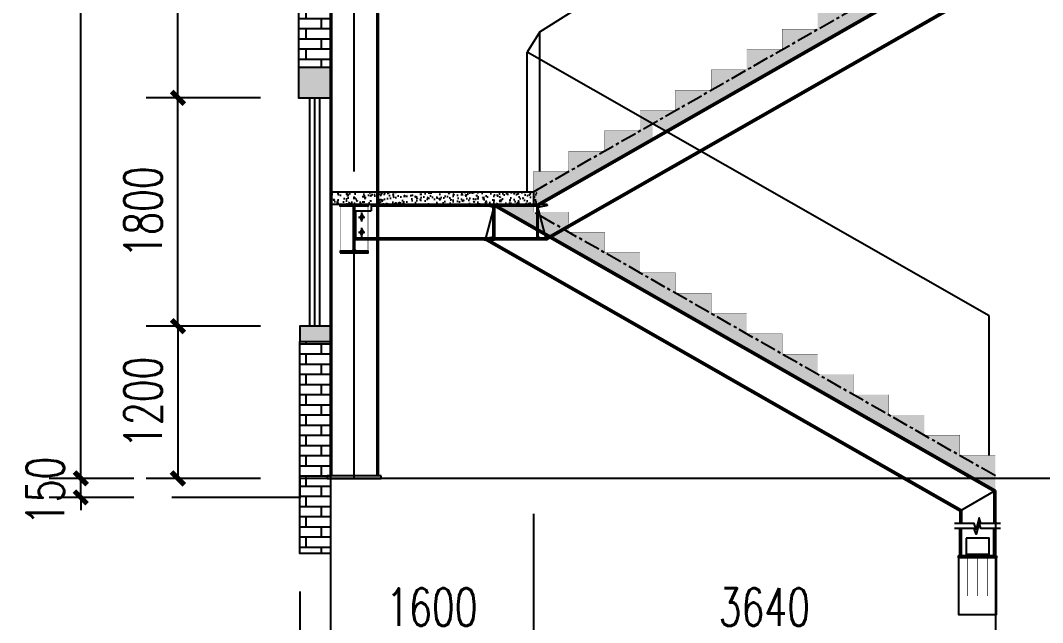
# Model space of a CAD drawing. Extents: x -89996 to 1006241, y -2176 to 440573.
# Drawn here: x 712673 to 720727, y 240353 to 245100 of the extents above; entities that cross this region are included whole.
import ezdxf

# ---------------------------------------------------------------- set-up
doc = ezdxf.new("R2010")
doc.units = 0
doc.header["$LTSCALE"] = 1000
doc.header["$MEASUREMENT"] = 0
doc.linetypes.add('0$0$CENTERX2', pattern=[4, 2.5, -0.5, 0.5, -0.5])
doc.linetypes.add('DOTE', pattern=[2.42, 2, -0.2, 0.02, -0.2])
for name, color, linetype in [('A-土建墙柱（含管井、立管）', 6, 'Continuous'), ('AXIS', 3, 'Continuous'), ('BEAM_DE', 7, 'Continuous'), ('BOLT', 251, 'Continuous'), ('DOTE', 1, 'DOTE'), ('FZX', 31, 'Continuous'), ('GL', 150, 'Continuous'), ('GZ', 50, 'Continuous'), ('MC', 132, 'Continuous'), ('Prof', 2, 'Continuous'), ('PZ', 202, 'Continuous'), ('STGJ_BOLT_THIN', 9, 'Continuous'), ('WL', 10, 'Continuous'), ('型钢', 6, 'Continuous'), ('粗线', 5, 'Continuous')]:
    doc.layers.add(name, color=color, linetype=linetype)
doc.styles.add('_TCH_DIM_T3', font='SIMPLEX', dxfattribs={"width": 0.705882, "bigfont": 'GBCBIG'})
doc.dimstyles.new('_TCH_ARCH&&100', dxfattribs={"dimtxt": 297.5, "dimasz": 100, "dimexe": 250, "dimexo": 300, "dimgap": 126.25, "dimtad": 1, "dimdec": 0, "dimzin": 0, "dimdsep": 46, "dimtxsty": '_TCH_DIM_T3', "dimblk": 'ARCHTICK', "dimcen": 0.09, "dimclrt": 7, "dimazin": 2, "dimtfac": 1, "dimtdec": 0, "dimtix": 1, "dimtmove": 2, "dimatfit": 3, "dimfxl": 0, "dimtolj": 1, "dimtzin": 0, "dimarcsym": 0})
pattern_1 = [(0, (110115.33, -244851.96), (0, 80.138549), []), (90, (110115.33, -244851.96), (-120.1928, 80.138549), [80.13855, -80.13854])]

# ---------------------------------------------------------------- blocks, each defined once
blk = doc.blocks.new('_ArchTick')
at = {"color": 0, "linetype": 'ByBlock', "const_width": 0.4}
blk.add_lwpolyline([(-0.5, -0.5), (0.5, 0.5)], dxfattribs=at)
blk = doc.blocks.new('*D668')
at = {"layer": 'AXIS', "color": 0, "linetype": 'ByBlock', "lineweight": -2, "transparency": 16777216}
for p, q in [((714875.1, 240598.1), (714875.1, 239237.9)), ((715115.1, 240598.1), (715115.1, 239237.9)), ((714875.1, 239487.9), (714775.1, 239487.9)), ((714875.1, 239487.9), (715115.1, 239487.9)), ((715115.1, 239487.9), (715215.1, 239487.9))]:
    blk.add_line(p, q, dxfattribs=at)
at = {"layer": 'Defpoints', "color": 0, "linetype": 'ByBlock', "transparency": 16777216}
for p in [(714875.1, 240898.1), (715115.1, 240898.1), (715115.1, 239487.9)]:
    blk.add_point(p, dxfattribs=at)
at = {"layer": 'AXIS', "color": 0, "linetype": 'ByBlock', "lineweight": -2, "transparency": 16777216, "xscale": 100, "yscale": 100, "zscale": 100}
blk.add_blockref('_ArchTick', (714875.1, 239487.9), dxfattribs=at)
at = {"layer": 'AXIS', "color": 0, "linetype": 'ByBlock', "lineweight": -2, "transparency": 16777216, "xscale": 100, "yscale": 100, "zscale": 100, "rotation": 180}
blk.add_blockref('_ArchTick', (715115.1, 239487.9), dxfattribs=at)
at = {"layer": 'AXIS', "color": 7, "linetype": 'ByBlock', "transparency": 16777216, "insert": (714980.7, 239745.7), "char_height": 297.5, "attachment_point": 5, "style": '_TCH_DIM_T3'}
blk.add_mtext('\\A1;240', dxfattribs=at)
blk = doc.blocks.new('*D669')
at = {"layer": 'AXIS', "color": 0, "linetype": 'ByBlock', "lineweight": -2, "transparency": 16777216}
for p, q in [((714875.1, 240598.1), (714875.1, 238502.5)), ((724325.1, 240598.1), (724325.1, 238502.5)), ((714875.1, 238752.5), (724325.1, 238752.5))]:
    blk.add_line(p, q, dxfattribs=at)
at = {"layer": 'Defpoints', "color": 0, "linetype": 'ByBlock', "transparency": 16777216}
for p in [(714875.1, 240898.1), (724325.1, 240898.1), (724325.1, 238752.5)]:
    blk.add_point(p, dxfattribs=at)
at = {"layer": 'AXIS', "color": 0, "linetype": 'ByBlock', "lineweight": -2, "transparency": 16777216, "xscale": 100, "yscale": 100, "zscale": 100, "rotation": 180}
blk.add_blockref('_ArchTick', (714875.1, 238752.5), dxfattribs=at)
at = {"layer": 'AXIS', "color": 0, "linetype": 'ByBlock', "lineweight": -2, "transparency": 16777216, "xscale": 100, "yscale": 100, "zscale": 100}
blk.add_blockref('_ArchTick', (724325.1, 238752.5), dxfattribs=at)
at = {"layer": 'AXIS', "color": 7, "linetype": 'ByBlock', "transparency": 16777216, "insert": (719600.1, 239027.5), "char_height": 297.5, "attachment_point": 5, "style": '_TCH_DIM_T3'}
blk.add_mtext('\\A1;9450', dxfattribs=at)
blk = doc.blocks.new('*D670')
at = {"layer": 'AXIS', "color": 0, "linetype": 'ByBlock', "lineweight": -2, "transparency": 16777216}
for p, q in [((713148.6, 241489.8), (713148.6, 241589.8)), ((713565.1, 241489.8), (712898.6, 241489.8)), ((713148.6, 241339.8), (713148.6, 241489.8)), ((713565.1, 241339.8), (712898.6, 241339.8)), ((713148.6, 241339.8), (713148.6, 241239.8))]:
    blk.add_line(p, q, dxfattribs=at)
at = {"layer": 'Defpoints', "color": 0, "linetype": 'ByBlock', "transparency": 16777216}
for p in [(713148.6, 241489.8), (713865.1, 241489.8), (713865.1, 241339.8)]:
    blk.add_point(p, dxfattribs=at)
at = {"layer": 'AXIS', "color": 0, "linetype": 'ByBlock', "lineweight": -2, "transparency": 16777216, "xscale": 100, "yscale": 100, "zscale": 100}
for p, rotation in [((713148.6, 241489.8), 270), ((713148.6, 241339.8), 90)]:
    blk.add_blockref('_ArchTick', p, dxfattribs=dict(at, rotation=rotation))
at = {"layer": 'AXIS', "color": 7, "linetype": 'ByBlock', "transparency": 16777216, "insert": (712868.1, 241390.6), "char_height": 297.5, "attachment_point": 5, "rotation": 90, "style": '_TCH_DIM_T3'}
blk.add_mtext('\\A1;150', dxfattribs=at)
blk = doc.blocks.new('*D671')
at = {"layer": 'AXIS', "color": 0, "linetype": 'ByBlock', "lineweight": -2, "transparency": 16777216}
for p, q in [((713565.1, 253489.8), (712898.6, 253489.8)), ((713148.6, 241489.8), (713148.6, 253489.8)), ((713565.1, 241489.8), (712898.6, 241489.8))]:
    blk.add_line(p, q, dxfattribs=at)
at = {"layer": 'Defpoints', "color": 0, "linetype": 'ByBlock', "transparency": 16777216}
for p in [(713148.6, 253489.8), (713865.1, 253489.8), (713865.1, 241489.8)]:
    blk.add_point(p, dxfattribs=at)
at = {"layer": 'AXIS', "color": 0, "linetype": 'ByBlock', "lineweight": -2, "transparency": 16777216, "xscale": 100, "yscale": 100, "zscale": 100}
for p, rotation in [((713148.6, 253489.8), 90), ((713148.6, 241489.8), 270)]:
    blk.add_blockref('_ArchTick', p, dxfattribs=dict(at, rotation=rotation))
at = {"layer": 'AXIS', "color": 7, "linetype": 'ByBlock', "transparency": 16777216, "insert": (712873.6, 247489.8), "char_height": 297.5, "attachment_point": 5, "rotation": 90, "style": '_TCH_DIM_T3'}
blk.add_mtext('\\A1;12000', dxfattribs=at)
blk = doc.blocks.new('A$C1A291124')
at = {"layer": '型钢'}
for p, q in [((-82, -3.7), (-82, 0)), ((-82, 0), (0, 0)), ((0, 0), (0, -280)), ((-20.5, -18.7), (-76.7, -9.9)), ((-10, -248.9), (-10, -31.1)), ((-82, -276.3), (-82, -280)), ((-82, -280), (0, -280)), ((-20.5, -261.2), (-76.7, -270.1))]:
    blk.add_line(p, q, dxfattribs=at)
for centre, radius, start, end in [((-75.7, -3.7), 6.25, 180, 261), ((-22.5, -31.1), 12.5, 0, 81), ((-75.7, -276.3), 6.25, 99, 180), ((-22.5, -248.9), 12.5, 279, 0)]:
    blk.add_arc(centre, radius, start, end, dxfattribs=at)
blk = doc.blocks.new('*D2435')
at = {"layer": 'AXIS', "color": 0, "linetype": 'ByBlock', "lineweight": -2, "transparency": 16777216}
for p, q in [((714565.1, 246989.8), (713664, 246989.8)), ((713914, 244489.8), (713914, 246989.8)), ((714565.1, 244489.8), (713664, 244489.8))]:
    blk.add_line(p, q, dxfattribs=at)
at = {"layer": 'Defpoints', "color": 0, "linetype": 'ByBlock', "transparency": 16777216}
for p in [(713914, 246989.8), (714865.1, 246989.8), (714865.1, 244489.8)]:
    blk.add_point(p, dxfattribs=at)
at = {"layer": 'AXIS', "color": 0, "linetype": 'ByBlock', "lineweight": -2, "transparency": 16777216, "xscale": 100, "yscale": 100, "zscale": 100}
for p, rotation in [((713914, 246989.8), 90), ((713914, 244489.8), 270)]:
    blk.add_blockref('_ArchTick', p, dxfattribs=dict(at, rotation=rotation))
at = {"layer": 'AXIS', "color": 7, "linetype": 'ByBlock', "transparency": 16777216, "insert": (713639, 245739.8), "char_height": 297.5, "attachment_point": 5, "rotation": 90, "style": '_TCH_DIM_T3'}
blk.add_mtext('\\A1;2500', dxfattribs=at)
blk = doc.blocks.new('*D2436')
at = {"layer": 'AXIS', "color": 0, "linetype": 'ByBlock', "lineweight": -2, "transparency": 16777216}
for p, q in [((714565.1, 244489.8), (713664, 244489.8)), ((713914, 242689.8), (713914, 244489.8)), ((714565.1, 242689.8), (713664, 242689.8))]:
    blk.add_line(p, q, dxfattribs=at)
at = {"layer": 'Defpoints', "color": 0, "linetype": 'ByBlock', "transparency": 16777216}
for p in [(713914, 244489.8), (714865.1, 244489.8), (714865.1, 242689.8)]:
    blk.add_point(p, dxfattribs=at)
at = {"layer": 'AXIS', "color": 0, "linetype": 'ByBlock', "lineweight": -2, "transparency": 16777216, "xscale": 100, "yscale": 100, "zscale": 100}
for p, rotation in [((713914, 244489.8), 90), ((713914, 242689.8), 270)]:
    blk.add_blockref('_ArchTick', p, dxfattribs=dict(at, rotation=rotation))
at = {"layer": 'AXIS', "color": 7, "linetype": 'ByBlock', "transparency": 16777216, "insert": (713639, 243589.8), "char_height": 297.5, "attachment_point": 5, "rotation": 90, "style": '_TCH_DIM_T3'}
blk.add_mtext('\\A1;1800', dxfattribs=at)
blk = doc.blocks.new('*D2437')
at = {"layer": 'AXIS', "color": 0, "linetype": 'ByBlock', "lineweight": -2, "transparency": 16777216}
for p, q in [((714565.1, 242689.8), (713664, 242689.8)), ((713914, 242689.8), (713914, 241489.8)), ((714565.1, 241489.8), (713664, 241489.8))]:
    blk.add_line(p, q, dxfattribs=at)
at = {"layer": 'Defpoints', "color": 0, "linetype": 'ByBlock', "transparency": 16777216}
for p in [(714865.1, 242689.8), (713914, 241489.8), (714865.1, 241489.8)]:
    blk.add_point(p, dxfattribs=at)
at = {"layer": 'AXIS', "color": 0, "linetype": 'ByBlock', "lineweight": -2, "transparency": 16777216, "xscale": 100, "yscale": 100, "zscale": 100}
for p, rotation in [((713914, 242689.8), 90), ((713914, 241489.8), 270)]:
    blk.add_blockref('_ArchTick', p, dxfattribs=dict(at, rotation=rotation))
at = {"layer": 'AXIS', "color": 7, "linetype": 'ByBlock', "transparency": 16777216, "insert": (713639, 242089.8), "char_height": 297.5, "attachment_point": 5, "rotation": 90, "style": '_TCH_DIM_T3'}
blk.add_mtext('\\A1;1200', dxfattribs=at)
blk = doc.blocks.new('*D2881')
at = {"layer": 'AXIS', "color": 0, "linetype": 'ByBlock', "lineweight": -2, "transparency": 16777216}
for p, q in [((720355.1, 241209.8), (720355.1, 239950.1)), ((722275.1, 241209.8), (722275.1, 239950.1)), ((720355.1, 240200.1), (722275.1, 240200.1))]:
    blk.add_line(p, q, dxfattribs=at)
at = {"layer": 'Defpoints', "color": 0, "linetype": 'ByBlock', "transparency": 16777216}
for p in [(720355.1, 241509.8), (722275.1, 241509.8), (722275.1, 240200.1)]:
    blk.add_point(p, dxfattribs=at)
at = {"layer": 'AXIS', "color": 0, "linetype": 'ByBlock', "lineweight": -2, "transparency": 16777216, "xscale": 100, "yscale": 100, "zscale": 100, "rotation": 180}
blk.add_blockref('_ArchTick', (720355.1, 240200.1), dxfattribs=at)
at = {"layer": 'AXIS', "color": 0, "linetype": 'ByBlock', "lineweight": -2, "transparency": 16777216, "xscale": 100, "yscale": 100, "zscale": 100}
blk.add_blockref('_ArchTick', (722275.1, 240200.1), dxfattribs=at)
at = {"layer": 'AXIS', "color": 7, "linetype": 'ByBlock', "transparency": 16777216, "insert": (721315.1, 240475.1), "char_height": 297.5, "attachment_point": 5, "style": '_TCH_DIM_T3'}
blk.add_mtext('\\A1;1920', dxfattribs=at)
blk = doc.blocks.new('*D2882')
at = {"layer": 'AXIS', "color": 0, "linetype": 'ByBlock', "lineweight": -2, "transparency": 16777216}
for p, q in [((716715.1, 241209.8), (716715.1, 239950.1)), ((720355.1, 241209.8), (720355.1, 239950.1)), ((716715.1, 240200.1), (720355.1, 240200.1))]:
    blk.add_line(p, q, dxfattribs=at)
at = {"layer": 'Defpoints', "color": 0, "linetype": 'ByBlock', "transparency": 16777216}
for p in [(716715.1, 241509.8), (720355.1, 241509.8), (720355.1, 240200.1)]:
    blk.add_point(p, dxfattribs=at)
at = {"layer": 'AXIS', "color": 0, "linetype": 'ByBlock', "lineweight": -2, "transparency": 16777216, "xscale": 100, "yscale": 100, "zscale": 100, "rotation": 180}
blk.add_blockref('_ArchTick', (716715.1, 240200.1), dxfattribs=at)
at = {"layer": 'AXIS', "color": 0, "linetype": 'ByBlock', "lineweight": -2, "transparency": 16777216, "xscale": 100, "yscale": 100, "zscale": 100}
blk.add_blockref('_ArchTick', (720355.1, 240200.1), dxfattribs=at)
at = {"layer": 'AXIS', "color": 7, "linetype": 'ByBlock', "transparency": 16777216, "insert": (718535.1, 240475.1), "char_height": 297.5, "attachment_point": 5, "style": '_TCH_DIM_T3'}
blk.add_mtext('\\A1;3640', dxfattribs=at)
blk = doc.blocks.new('*D2883')
at = {"layer": 'AXIS', "color": 0, "linetype": 'ByBlock', "lineweight": -2, "transparency": 16777216}
for p, q in [((715115.1, 241209.8), (715115.1, 239950.1)), ((716715.1, 241209.8), (716715.1, 239950.1)), ((715115.1, 240200.1), (716715.1, 240200.1))]:
    blk.add_line(p, q, dxfattribs=at)
at = {"layer": 'Defpoints', "color": 0, "linetype": 'ByBlock', "transparency": 16777216}
for p in [(715115.1, 241509.8), (716715.1, 241509.8), (716715.1, 240200.1)]:
    blk.add_point(p, dxfattribs=at)
at = {"layer": 'AXIS', "color": 0, "linetype": 'ByBlock', "lineweight": -2, "transparency": 16777216, "xscale": 100, "yscale": 100, "zscale": 100, "rotation": 180}
blk.add_blockref('_ArchTick', (715115.1, 240200.1), dxfattribs=at)
at = {"layer": 'AXIS', "color": 0, "linetype": 'ByBlock', "lineweight": -2, "transparency": 16777216, "xscale": 100, "yscale": 100, "zscale": 100}
blk.add_blockref('_ArchTick', (716715.1, 240200.1), dxfattribs=at)
at = {"layer": 'AXIS', "color": 7, "linetype": 'ByBlock', "transparency": 16777216, "insert": (715915.1, 240475.1), "char_height": 297.5, "attachment_point": 5, "style": '_TCH_DIM_T3'}
blk.add_mtext('\\A1;1600', dxfattribs=at)
blk = doc.blocks.new('*D2884')
at = {"layer": 'AXIS', "color": 0, "linetype": 'ByBlock', "lineweight": -2, "transparency": 16777216}
for p, q in [((715115.1, 241336.6), (715115.1, 239237.9)), ((722275.1, 241336.6), (722275.1, 239237.9)), ((715115.1, 239487.9), (722275.1, 239487.9))]:
    blk.add_line(p, q, dxfattribs=at)
at = {"layer": 'Defpoints', "color": 0, "linetype": 'ByBlock', "transparency": 16777216}
for p in [(715115.1, 241636.6), (722275.1, 241636.6), (722275.1, 239487.9)]:
    blk.add_point(p, dxfattribs=at)
at = {"layer": 'AXIS', "color": 0, "linetype": 'ByBlock', "lineweight": -2, "transparency": 16777216, "xscale": 100, "yscale": 100, "zscale": 100, "rotation": 180}
blk.add_blockref('_ArchTick', (715115.1, 239487.9), dxfattribs=at)
at = {"layer": 'AXIS', "color": 0, "linetype": 'ByBlock', "lineweight": -2, "transparency": 16777216, "xscale": 100, "yscale": 100, "zscale": 100}
blk.add_blockref('_ArchTick', (722275.1, 239487.9), dxfattribs=at)
at = {"layer": 'AXIS', "color": 7, "linetype": 'ByBlock', "transparency": 16777216, "insert": (718695.1, 239762.9), "char_height": 297.5, "attachment_point": 5, "style": '_TCH_DIM_T3'}
blk.add_mtext('\\A1;7160', dxfattribs=at)

msp = doc.modelspace()

# ---------------------------------------------------------------- hatches: boundary and pattern name
h = msp.add_hatch()
h.set_pattern_fill('AR-CONC', color=9, scale=50)
h.set_pattern_definition([(50, (-117628.32, 56392.02), (91.0923345, -7.969543), [9.525, -104.775]), (355, (-117628.32, 56392.02), (-17.621413, 95.528321), [7.62, -83.82]), (100.451, (-117620.73, 56391.36), (73.471251, 87.558344), [8.095, -89.045]), (46.1842, (-117628.32, 56417.42), (135.53952, -21.021164), [14.2875, -157.1625]), (96.6356, (-117617.03, 56415.67), (118.702117, 123.712778), [12.1425, -133.5675]), (351.184, (-117628.32, 56417.42), (118.702303, 123.71256), [11.43, -125.73]), (21, (-117615.62, 56411.07), (75.80744, -51.132759), [9.525, -104.775]), (326, (-117615.62, 56411.07), (30.901014, 92.093983), [7.62, -83.82]), (71.4514, (-117609.31, 56406.81), (106.708245, 40.961429), [8.095, -89.045]), (37.5, (-117628.323, 56392.02), (1.5443016, 42.2775194), [0, -82.804, 0, -85.09, 0, -84.1375]), (7.5, (-117628.323, 56392.02), (33.4098313, 50.0902874), [0, -48.514, 0, -80.899, 0, -32.0675]), (327.5, (-117656.644, 56392.02), (67.7952976, -2.864372), [0, -31.75, 0, -99.06, 0, -131.445]), (317.5, (-117669.344, 56392.02), (74.0645907, 12.7132455), [0, -41.275, 0, -65.786, 0, -93.345])])
h.paths.add_polyline_path([(716916.59, 243749.77), (716715.06, 243749.77), (716715.06, 243649.77), (716741.59, 243649.77), (716741.59, 243649.77), (716741.59, 243649.77), (716741.59, 243649.77)])
h.paths.add_polyline_path([(717655.06, 244171.75), (717655.06, 244284.78), (717555.03, 244341.91), (717555.03, 244229.77), (717275.03, 244229.77), (717275.03, 244069.77), (716995.03, 244069.77), (716995.03, 243909.77), (716715.06, 243909.77), (716715.06, 243749.77), (716916.59, 243749.77)])
h.paths.add_polyline_path([(719121.58, 245009.77), (718675.03, 245009.77), (718675.03, 244869.77), (718395.03, 244869.77), (718395.03, 244709.77), (718115.03, 244709.77), (718115.03, 244549.77), (717835.03, 244549.77), (717835.03, 244389.77), (717655.06, 244389.77), (717655.06, 244284.78), (717753.99, 244228.28)])
h.paths.add_polyline_path([(717655.06, 244389.77), (717555.03, 244389.77), (717555.03, 244341.91), (717655.06, 244284.78)])
h.paths.add_polyline_path([(719742.71, 245364.69), (719515.03, 245364.69), (719515.03, 245349.77), (719235.03, 245349.77), (719235.03, 245189.77), (718955.03, 245189.77), (718955.03, 245029.77), (718675.03, 245029.77), (718675.03, 245009.77), (719121.58, 245009.77)])
h.paths.add_polyline_path([(720355.06, 245714.61), (720355.06, 245829.94), (720075.06, 245829.94), (720075.03, 245669.77), (719795.03, 245669.77), (719795.03, 245509.77), (719515.03, 245509.77), (719515.03, 245376.69), (719763.71, 245376.69)])
h.paths.add_polyline_path([(720596.7, 245852.69), (720355.06, 245852.69), (720355.06, 245829.94), (720355.06, 245714.61)])
h = msp.add_hatch()
h.set_pattern_fill('AR-CONC', color=9, scale=50)
h.set_pattern_definition([(50, (-117828.32, 56392.02), (91.0923345, -7.969543), [9.525, -104.775]), (355, (-117828.32, 56392.02), (-17.621413, 95.528321), [7.62, -83.82]), (100.451, (-117820.73, 56391.36), (73.471251, 87.558344), [8.095, -89.045]), (46.1842, (-117828.32, 56417.42), (135.53952, -21.021164), [14.2875, -157.1625]), (96.6356, (-117817.03, 56415.67), (118.702117, 123.712778), [12.1425, -133.5675]), (351.184, (-117828.32, 56417.42), (118.702303, 123.71256), [11.43, -125.73]), (21, (-117815.62, 56411.07), (75.80744, -51.132759), [9.525, -104.775]), (326, (-117815.62, 56411.07), (30.901014, 92.093983), [7.62, -83.82]), (71.4514, (-117809.31, 56406.81), (106.708245, 40.961429), [8.095, -89.045]), (37.5, (-117828.323, 56392.02), (1.5443016, 42.2775194), [0, -82.804, 0, -85.09, 0, -84.1375]), (7.5, (-117828.323, 56392.02), (33.4098313, 50.0902874), [0, -48.514, 0, -80.899, 0, -32.0675]), (327.5, (-117856.644, 56392.02), (67.7952976, -2.864372), [0, -31.75, 0, -99.06, 0, -131.445]), (317.5, (-117869.344, 56392.02), (74.0645907, 12.7132455), [0, -41.275, 0, -65.786, 0, -93.345])])
h.paths.add_polyline_path([(715115.06, 243749.77), (715115.06, 243749.77), (715115.06, 243649.77), (715115.06, 243649.77)])
h.paths.add_polyline_path([(715301.94, 243749.77), (715127.06, 243749.77), (715127.06, 243649.77), (715301.94, 243649.77)])
h.paths.add_polyline_path([(715483.06, 243749.77), (715301.94, 243749.77), (715301.94, 243649.77), (715436.94, 243649.77), (715483.06, 243649.77)])
h.paths.add_polyline_path([(716741.59, 243749.77), (715495.06, 243749.77), (715495.06, 243649.77), (716126.51, 243649.77), (716126.51, 243649.77), (716208.51, 243649.77), (716741.59, 243649.77)])
h = msp.add_hatch()
h.set_pattern_fill('AR-CONC', color=9, scale=50)
h.set_pattern_definition([(50, (-117628.32, 64641.326), (91.0923345, -7.969543), [9.525, -104.775]), (355, (-117628.32, 64641.33), (-17.621413, 95.528321), [7.62, -83.82]), (100.451, (-117620.73, 64640.66), (73.471251, 87.558344), [8.095, -89.045]), (46.1842, (-117628.32, 64666.73), (135.53952, -21.021164), [14.2875, -157.1625]), (96.6356, (-117617.03, 64664.97), (118.702117, 123.712778), [12.1425, -133.5675]), (351.184, (-117628.32, 64666.73), (118.702303, 123.71256), [11.43, -125.73]), (21, (-117615.62, 64660.376), (75.80744, -51.132759), [9.525, -104.775]), (326, (-117615.62, 64660.38), (30.901014, 92.093983), [7.62, -83.82]), (71.4514, (-117609.31, 64656.115), (106.708245, 40.961429), [8.095, -89.045]), (37.5, (-117628.323, 64641.326), (1.5443016, 42.2775194), [0, -82.804, 0, -85.09, 0, -84.1375]), (7.5, (-117628.323, 64641.326), (33.4098313, 50.0902874), [0, -48.514, 0, -80.899, 0, -32.0675]), (327.5, (-117656.644, 64641.326), (67.7952976, -2.864372), [0, -31.75, 0, -99.06, 0, -131.445]), (317.5, (-117669.344, 64641.326), (74.0645907, 12.7132455), [0, -41.275, 0, -65.786, 0, -93.345])])
h.paths.add_polyline_path([(718115.06, 242949.77), (717835.06, 242949.77), (717835.06, 243109.77), (717555.06, 243109.77), (717555.06, 243269.77), (717275.06, 243269.77), (717275.06, 243429.77), (716995.06, 243429.77), (716995.03, 243589.77), (716715.03, 243589.77), (716715.03, 243649.77), (716408.51, 243649.77), (720355.06, 241394.59), (720355.06, 241669.77), (720075.06, 241669.77), (720075.06, 241829.77), (719795.06, 241829.77), (719795.06, 241989.77), (719515.06, 241989.77), (719515.06, 242149.77), (719235.06, 242149.77), (719235.06, 242309.77), (718955.06, 242309.77), (718955.06, 242469.77), (718675.06, 242469.77), (718675.06, 242629.77), (718395.06, 242629.77), (718395.06, 242789.77), (718115.06, 242789.77)])
at = {"layer": 'BOLT'}
h = msp.add_hatch(dxfattribs=at)
h.set_pattern_fill('AR-BRSTD', color=256, scale=100)
h.set_pattern_definition(pattern_1)
h.paths.add_polyline_path([(714865.06, 244729.77), (715115.06, 244729.77), (715115.06, 245671.01), (715089.2, 245671.01), (715089.2, 245691.01), (714875.06, 245691.01), (714875.06, 245841.01), (714865.06, 245841.01)])
h.paths.add_polyline_path([(714865.06, 245841.01), (714875.06, 245841.01), (714875.06, 245691.01), (715115.06, 245691.01), (715115.06, 246989.77), (714865.06, 246989.77)])
h = msp.add_hatch(color=256, dxfattribs=at)
h.dxf.hatch_style = 1
h.paths.add_polyline_path([(714865.06, 244729.77), (715115.06, 244729.77), (715115.06, 244489.77), (714865.06, 244489.77)])
h = msp.add_hatch(color=256, dxfattribs=at)
h.dxf.hatch_style = 1
h.paths.add_polyline_path([(714875.06, 242689.77), (715115.06, 242689.77), (715115.06, 242569.77), (714875.06, 242569.77)])
h = msp.add_hatch(dxfattribs=at)
h.set_pattern_fill('AR-BRSTD', color=256, scale=100)
h.set_pattern_definition(pattern_1)
h.paths.add_polyline_path([(714875.06, 242569.77), (715115.06, 242569.77), (715115.06, 241508.53), (715089.2, 241508.53), (715089.2, 241488.53), (714875.06, 241488.53), (714875.06, 241338.53), (714875.06, 241338.53)])
h.paths.add_polyline_path([(714875.06, 241338.53), (714875.06, 241338.53), (714875.06, 241488.53), (715115.06, 241488.53), (715115.06, 240898.09), (714875.06, 240898.09)])
at = {"layer": 'STGJ_BOLT_THIN'}
for points in [[(715361.94, 243525.77), (715349.94, 243549.77), (715361.94, 243573.77), (715373.94, 243549.77)], [(715361.94, 243405.77), (715349.94, 243429.77), (715361.94, 243453.77), (715373.94, 243429.77)]]:
    msp.add_hatch(color=256, dxfattribs=at).paths.add_polyline_path(points)

# ---------------------------------------------------------------- linework, layer by layer
for p, q in [((715115.06, 243649.77, -3.98), (715115.06, 243749.77, -3.98)), ((715436.94, 243649.77, -3.98), (715115.06, 243649.77, -3.98))]:
    msp.add_line(p, q)
at = {"elevation": -3.98}
msp.add_lwpolyline([(715115.06, 243749.77), (716715.03, 243749.77), (716715.03, 243649.77), (715115.06, 243649.77)], close=True, dxfattribs=at)
at = {"layer": 'A-土建墙柱（含管井、立管）'}
msp.add_line((720305.06, 240889.03, -3.98), (720125.06, 240889.03, -3.98), dxfattribs=at)
at = {"layer": 'A-土建墙柱（含管井、立管）', "elevation": -3.98}
msp.add_lwpolyline([(720125.06, 241019.03), (720125.06, 240879.03), (720305.06, 240879.03), (720305.06, 241019.03)], close=True, dxfattribs=at)
at = {"layer": 'AXIS', "linetype": 'ByBlock'}
msp.add_line((715115.06, 240822.74), (715115.06, 238499.27), dxfattribs=at)
at = {"layer": 'BEAM_DE', "elevation": -3.98}
msp.add_lwpolyline([(720365.06, 240879.03), (720065.06, 240879.03), (720065.06, 240415.84), (720365.06, 240415.84)], close=True, dxfattribs=at)
at = {"layer": 'DOTE'}
msp.add_line((715301.94, 241489.77, -3.98), (715301.94, 252643.24, -3.98), dxfattribs=at)
at = {"layer": 'DOTE', "color": 8, "linetype": '0$0$CENTERX2', "ltscale": 0.05}
for p, q in [((716715.06, 243749.77, -3.98), (720635.06, 245989.77, -3.98)), ((720355.06, 241509.77, -3.98), (716715.06, 243589.77, -3.98))]:
    msp.add_line(p, q, dxfattribs=at)
at = {"layer": 'DOTE', "const_width": 15, "elevation": -3.98}
msp.add_lwpolyline([(713865.06, 241339.77), (714875.06, 241339.77), (714875.06, 241489.77), (724688.74, 241489.77)], dxfattribs=at)
at = {"layer": 'FZX', "elevation": -3.98}
for points in [[(714865.06, 244489.77), (715115.06, 244489.77), (715115.06, 246869.77), (714865.06, 246869.77)], [(715115.06, 244729.77), (714865.06, 244729.77), (714865.06, 244489.77), (715115.06, 244489.77)], [(715115.06, 242689.77), (714875.06, 242689.77), (714875.06, 242569.77), (715115.06, 242569.77)], [(714875.06, 242569.77), (715115.06, 242569.77), (715115.06, 240898.09), (714875.06, 240898.09)]]:
    msp.add_lwpolyline(points, close=True, dxfattribs=at)
at = {"layer": 'GL'}
for p, q in [((716741.59, 243649.77, -3.98), (720617.7, 245864.69, -3.98)), ((716745.08, 243636.79, -3.98), (720621.19, 245851.71, -3.98)), ((716813.16, 243383.15, -3.98), (720689.28, 245598.07, -3.98)), ((716815.95, 243369.77, -3.98), (720692.76, 245585.09, -3.98)), ((716741.59, 243649.77, -3.98), (715436.94, 243649.77, -3.98)), ((715436.94, 243649.77, -3.98), (715436.94, 243599.77, -3.98)), ((716745.08, 243636.77, -3.98), (715436.94, 243636.77, -3.98)), ((716408.51, 243649.77, -3.98), (716334.15, 243369.77, -3.98)), ((720342.04, 241387.06, -3.98), (716405.05, 243636.77, -3.98)), ((720355.06, 241394.59, -3.98), (716408.51, 243649.77, -3.98)), ((716741.59, 243649.77, -3.98), (716816.75, 243369.77, -3.98)), ((715311.94, 243599.77, -3.98), (715436.94, 243599.77, -3.98)), ((715311.94, 243599.77, -3.98), (715311.94, 243369.77, -3.98)), ((716813.27, 243382.77, -3.98), (715311.94, 243382.77, -3.98)), ((716816.75, 243369.77, -3.98), (715311.94, 243369.77, -3.98)), ((720075.06, 241232.1, -3.98), (716334.15, 243369.77, -3.98)), ((720088.06, 241239.65, -3.98), (716337.6, 243382.77, -3.98)), ((720355.06, 241394.59, -3.98), (720075.06, 241232.1, -3.98)), ((720342.06, 241387.08, -3.98), (720342.06, 241134.6, -3.98)), ((720355.06, 241394.59, -3.98), (720355.06, 241134.6, -3.98)), ((720075.06, 241232.1, -3.98), (720075.06, 241134.6, -3.98)), ((720088.06, 241239.65, -3.98), (720088.06, 241134.6, -3.98)), ((720075.06, 240879.03, -3.98), (720075.06, 241094.6, -3.98)), ((720087.06, 240879.03, -3.98), (720087.06, 241094.6, -3.98)), ((720343.06, 240879.03, -3.98), (720343.06, 241094.6, -3.98)), ((720355.06, 240879.03, -3.98), (720355.06, 241094.6, -3.98))]:
    msp.add_line(p, q, dxfattribs=at)
at = {"layer": 'GL', "elevation": -3.98}
for points in [[(715191.94, 243649.77), (715411.94, 243649.77), (715411.94, 243636.77), (715191.94, 243636.77)], [(715297.94, 243636.77), (715305.94, 243636.77), (715305.94, 243281.79), (715297.94, 243281.79)], [(715191.94, 243268.79), (715411.94, 243268.79), (715411.94, 243281.79), (715191.94, 243281.79)]]:
    msp.add_lwpolyline(points, close=True, dxfattribs=at)
for points in [[(720396.06, 241134.6), (720241.06, 241134.6), (720227.06, 241178.6), (720203.06, 241090.6), (720189.06, 241134.6), (720034.06, 241134.6)], [(720396.06, 241094.6), (720241.06, 241094.6), (720227.06, 241138.6), (720203.06, 241050.6), (720189.06, 241094.6), (720034.06, 241094.6)]]:
    msp.add_lwpolyline(points, dxfattribs=at)
at = {"layer": 'GZ'}
for p, q in [((715115.06, 241509.77, -3.98), (715115.06, 252489.77, -3.98)), ((715127.06, 241509.77, -3.98), (715127.06, 252479.77, -3.98)), ((715483.06, 241509.77, -3.98), (715483.06, 252489.77, -3.98)), ((715495.06, 241509.77, -3.98), (715495.06, 252012.26, -3.98))]:
    msp.add_line(p, q, dxfattribs=at)
at = {"layer": 'GZ', "elevation": -3.98}
msp.add_lwpolyline([(715514.69, 241509.77), (715089.2, 241509.77), (715089.2, 241489.77), (715514.69, 241489.77)], close=True, dxfattribs=at)
at = {"layer": 'MC'}
for p, q in [((714950.06, 244489.77, -3.98), (714950.06, 242688.53, -3.98)), ((714990.06, 244489.77, -3.98), (714990.06, 242688.53, -3.98)), ((715030.06, 244489.77, -3.98), (715030.06, 242688.53, -3.98))]:
    msp.add_line(p, q, dxfattribs=at)
at = {"layer": 'Prof', "color": 21, "elevation": -3.98}
msp.add_lwpolyline([(720365.06, 240879.03), (720365.06, 240863.03), (720065.06, 240863.03), (720065.06, 240879.03)], close=True, dxfattribs=at)
at = {"layer": 'PZ', "const_width": 2, "elevation": -3.98}
for points in [[(716715.03, 243749.77), (716715.03, 243909.77), (716995.03, 243909.77), (716995.03, 244069.77), (717275.03, 244069.77), (717275.03, 244229.77), (717555.03, 244229.77), (717555.03, 244389.77), (717835.03, 244389.77), (717835.03, 244549.77), (718115.03, 244549.77), (718115.03, 244709.77), (718395.03, 244709.77), (718395.03, 244869.77), (718675.03, 244869.77), (718675.03, 245029.77), (718955.03, 245029.77), (718955.03, 245189.77)], [(716995.03, 243589.77), (716715.03, 243589.77), (716715.03, 243749.77), (716696.78, 243749.77)], [(720355.06, 241509.77), (720355.06, 241669.77), (720075.06, 241669.77), (720075.06, 241829.77), (719795.06, 241829.77), (719795.06, 241989.77), (719515.06, 241989.77), (719515.06, 242149.77), (719235.06, 242149.77), (719235.06, 242309.77), (718955.06, 242309.77), (718955.06, 242469.77), (718675.06, 242469.77), (718675.06, 242629.77), (718395.06, 242629.77), (718395.06, 242789.77), (718115.06, 242789.77), (718115.06, 242949.77), (717835.06, 242949.77), (717835.06, 243109.77), (717555.06, 243109.77), (717555.06, 243269.77), (717275.06, 243269.77), (717275.06, 243429.77), (716995.06, 243429.77), (716995.03, 243589.77)]]:
    msp.add_lwpolyline(points, dxfattribs=at)
at = {"layer": 'PZ', "linetype": 'ByBlock', "const_width": 4, "elevation": -3.98}
for points in [[(715191.94, 243636.77), (715283.48, 243636.77), (715297.94, 243620.54), (715297.94, 243301.12), (715278.35, 243281.79), (715191.94, 243281.79), (715191.94, 243636.77)], [(715411.94, 243636.77), (715320.41, 243636.77), (715305.94, 243620.54), (715305.94, 243301.12), (715325.53, 243281.79), (715411.94, 243281.79), (715411.94, 243636.77)]]:
    msp.add_lwpolyline(points, dxfattribs=at)
at = {"layer": 'STGJ_BOLT_THIN'}
for p, q in [((715361.94, 243573.77, -3.98), (715349.94, 243549.77, -3.98)), ((715361.94, 243513.77, -3.98), (715361.94, 243585.77, -3.98)), ((715361.94, 243573.77, -3.98), (715373.94, 243549.77, -3.98)), ((715337.94, 243549.77, -3.98), (715385.94, 243549.77, -3.98)), ((715361.94, 243525.77, -3.98), (715349.94, 243549.77, -3.98)), ((715361.94, 243525.77, -3.98), (715373.94, 243549.77, -3.98)), ((715337.94, 243429.77, -3.98), (715385.94, 243429.77, -3.98)), ((715361.94, 243453.77, -3.98), (715349.94, 243429.77, -3.98)), ((715361.94, 243405.77, -3.98), (715349.94, 243429.77, -3.98)), ((715361.94, 243393.77, -3.98), (715361.94, 243465.77, -3.98)), ((715361.94, 243453.77, -3.98), (715373.94, 243429.77, -3.98)), ((715361.94, 243405.77, -3.98), (715373.94, 243429.77, -3.98))]:
    msp.add_line(p, q, dxfattribs=at)
at = {"layer": 'WL', "const_width": 5, "elevation": -3.98}
for points in [[(720135.06, 240863.03), (720135.06, 240563.02)], [(720215.06, 240863.03), (720215.06, 240563.02)], [(720295.06, 240863.03), (720295.06, 240563.02)]]:
    msp.add_lwpolyline(points, dxfattribs=at)
at = {"layer": '粗线'}
for p, q in [((716765.03, 245009.77, -3.98), (720305.06, 247251.38, -3.98)), ((716765.03, 245009.77, -3.98), (716665.03, 244850.18, -3.98)), ((716765.03, 243909.77, -3.98), (716765.03, 245010.18, -3.98)), ((720305.06, 242771.38, -3.98), (716665.03, 244850.18, -3.98)), ((716665.03, 243749.77, -3.98), (716665.03, 244850.18, -3.98)), ((720305.06, 241671.77, -3.98), (720305.06, 242771.38, -3.98))]:
    msp.add_line(p, q, dxfattribs=at)

# ---------------------------------------------------------------- block references
msp.add_blockref('A$C1A291124', (716408.51, 243649.77, -3.98))
at = {"xscale": -1}
msp.add_blockref('A$C1A291124', (716741.59, 243649.77, -3.98), dxfattribs=at)

# ---------------------------------------------------------------- dimensions: what is measured, and where the dimension line sits
at = {"layer": 'AXIS', "linetype": 'ByBlock'}
for p1, p2, distance, picture, middle in [((713865.06, 241489.77, -3.98), (713865.06, 253489.77, -3.98), 716.49, '*D671', (712873.57, 247489.77, -3.98)), ((714865.06, 244489.77, -3.98), (714865.06, 246989.77, -3.98), 951.08, '*D2435', (713638.99, 245739.77, -3.98)), ((714865.06, 242689.77, -3.98), (714865.06, 244489.77, -3.98), 951.08, '*D2436', (713638.99, 243589.77, -3.98)), ((714865.06, 242689.77, -3.98), (714865.06, 241489.77, -3.98), -951.08, '*D2437', (713638.99, 242089.77, -3.98)), ((715115.06, 241636.65), (722275.06, 241636.65), -2148.71, '*D2884', (718695.06, 239762.94)), ((715115.06, 241509.77), (716715.06, 241509.77), -1309.71, '*D2883', (715915.06, 240475.06)), ((716715.06, 241509.77), (720355.06, 241509.77), -1309.71, '*D2882', (718535.06, 240475.06)), ((720355.06, 241509.77), (722275.06, 241509.77), -1309.71, '*D2881', (721315.06, 240475.06))]:
    dim = msp.add_aligned_dim(p1=p1, p2=p2, distance=distance, dimstyle='_TCH_ARCH&&100', dxfattribs=at)
    dim.commit()
    dim.dimension.update_dxf_attribs({"geometry": picture, "text_midpoint": middle})
for base, p1, p2, angle, picture, middle in [((713148.57, 241489.77, -3.98), (713865.06, 241339.77, -3.98), (713865.06, 241489.77, -3.98), 90, '*D670', (712868.06, 241390.59, -3.98)), ((715115.06, 239487.94, -3.98), (714875.06, 240898.09, -3.98), (715115.06, 240898.09, -3.98), 0, '*D668', (714980.68, 239745.65, -3.98))]:
    dim = msp.add_linear_dim(base=base, p1=p1, p2=p2, angle=angle, dimstyle='_TCH_ARCH&&100', dxfattribs=at)
    dim.commit()
    dim.dimension.update_dxf_attribs({"geometry": picture, "text_midpoint": middle, "dimtype": 129})
dim = msp.add_linear_dim(base=(724325.06, 238752.54, -3.98), p1=(714875.06, 240898.09, -3.98), p2=(724325.06, 240898.09, -3.98), dimstyle='_TCH_ARCH&&100', dxfattribs=at)
dim.commit()
dim.dimension.update_dxf_attribs({"geometry": '*D669', "text_midpoint": (719600.06, 239027.54, -3.98)})

doc.saveas('drawing.dxf')
